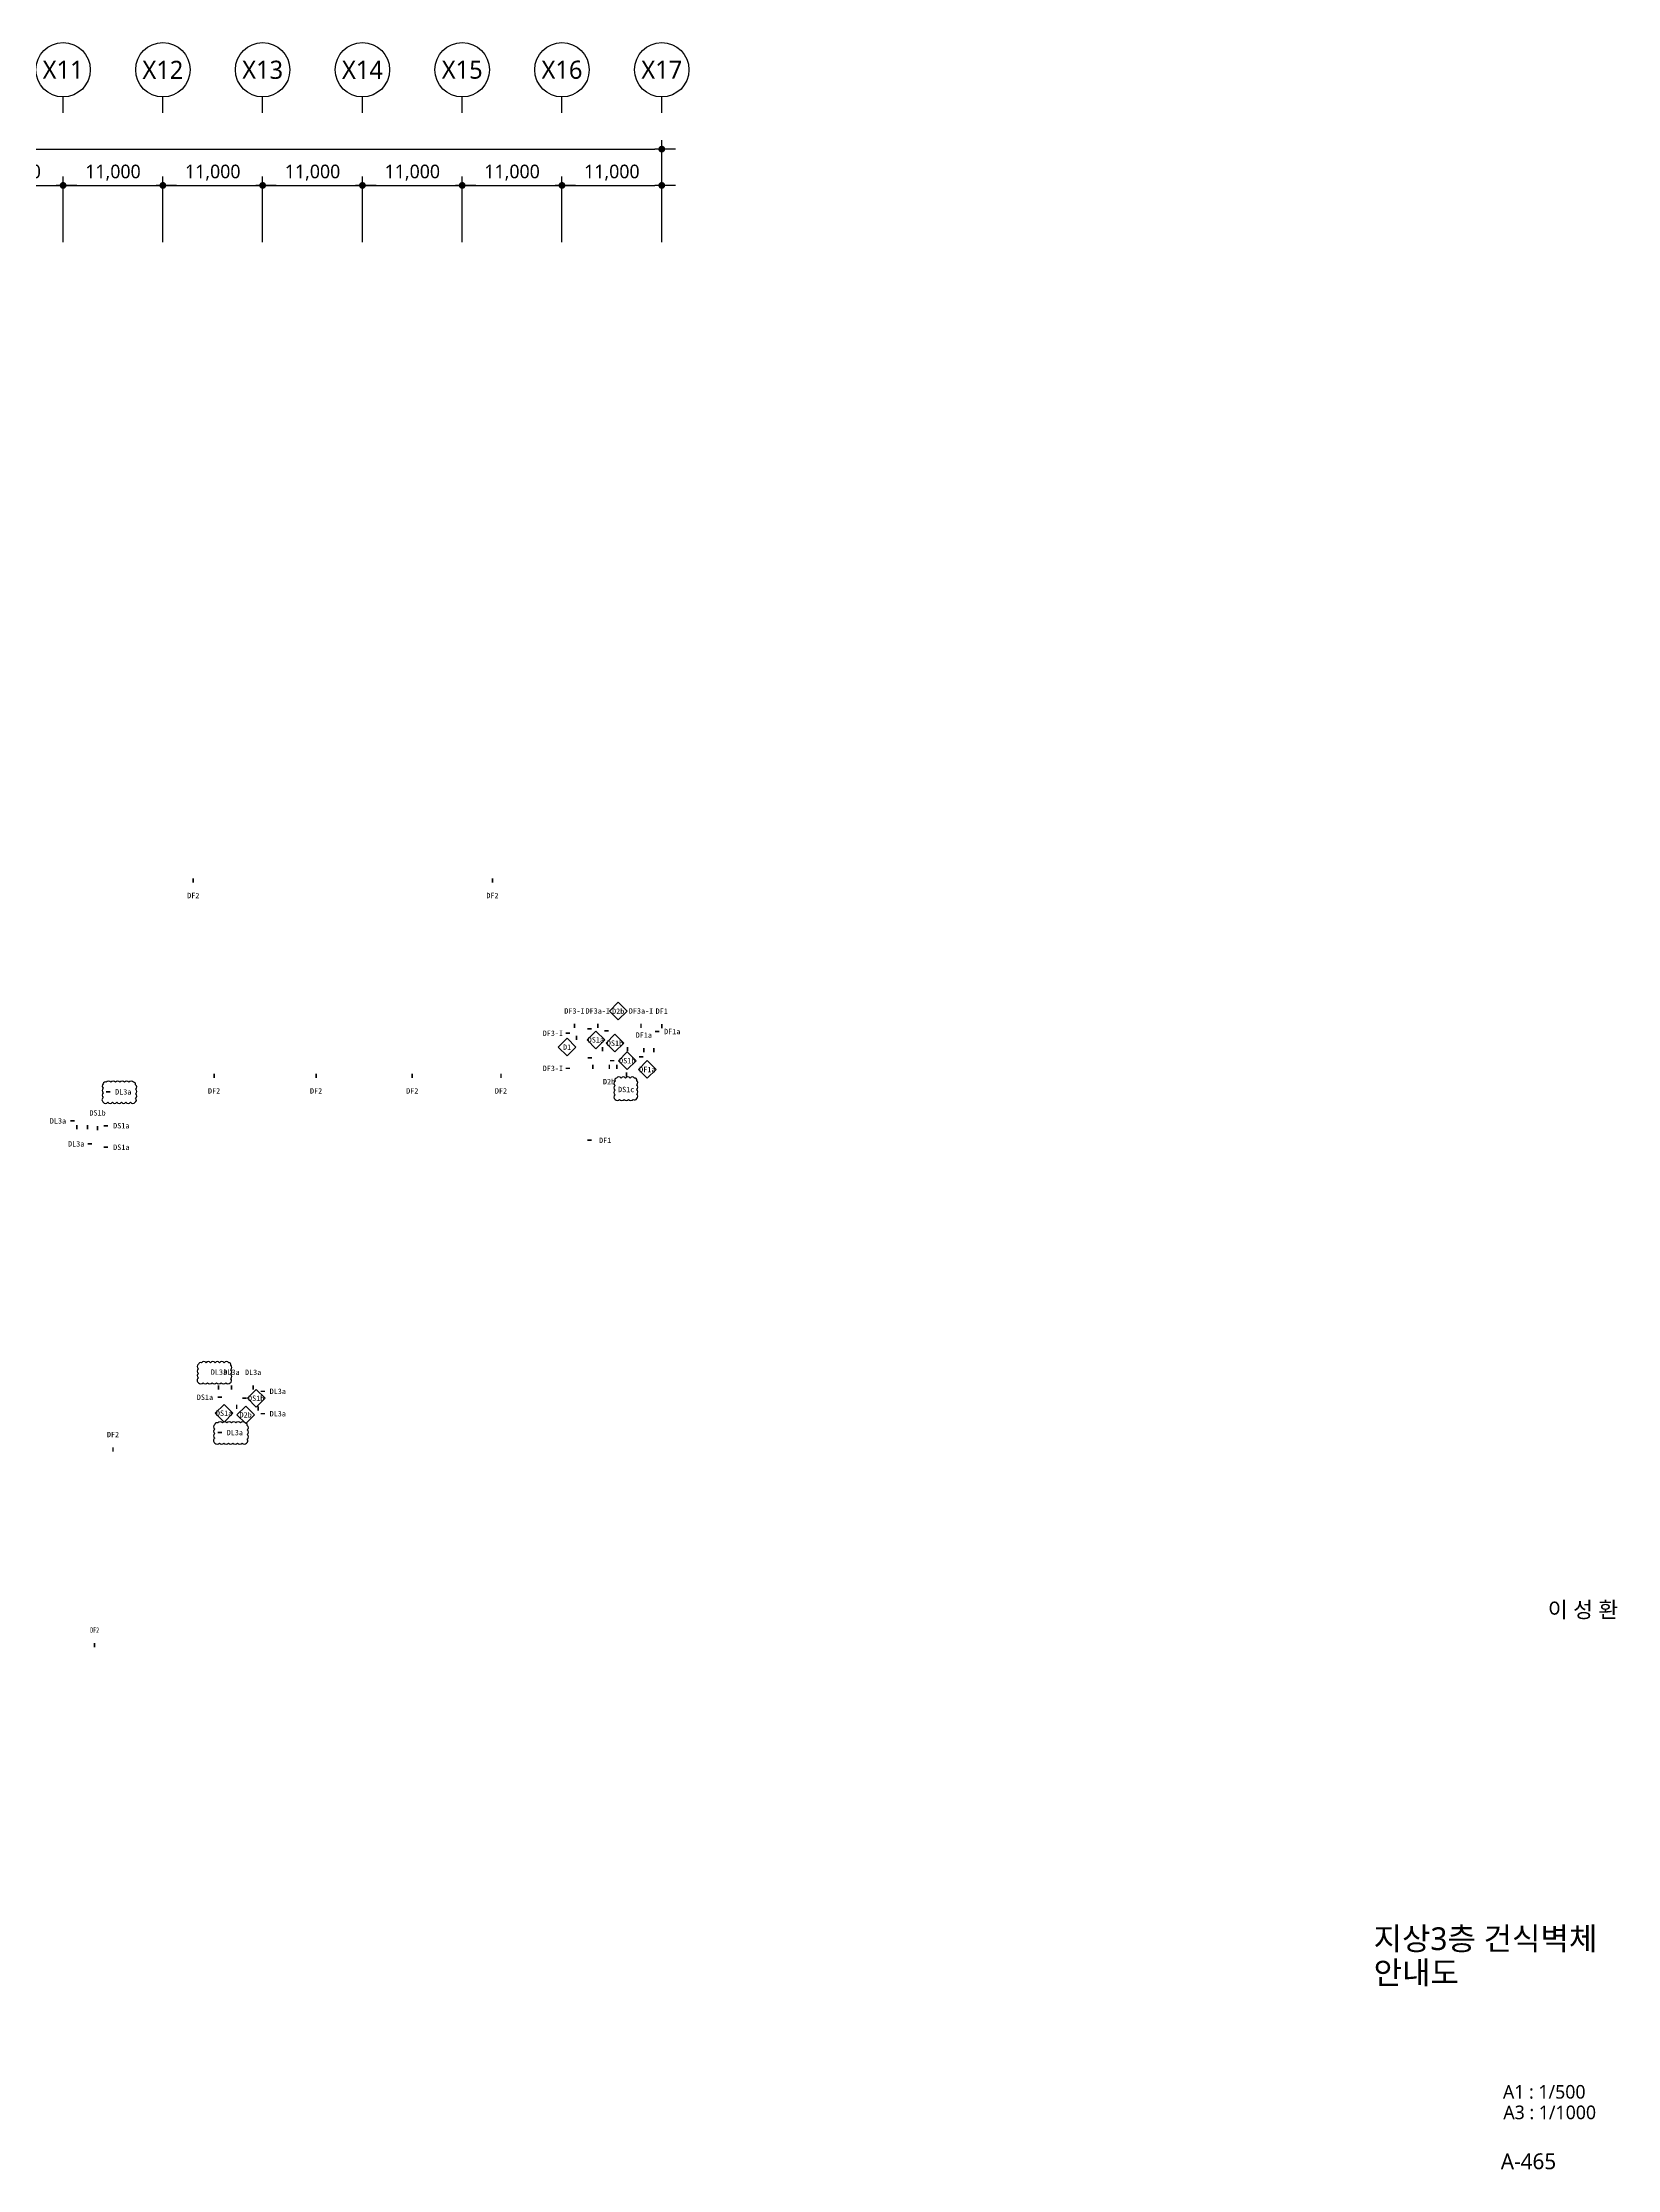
# Model space of a CAD drawing. Header units: millimetres. Extents: x 1205999 to 2806860, y 467935 to 2511436.
# Drawn here: x 2633231 to 2806860, y 1682989 to 1917436 of the extents above; entities that cross this region are included whole.
import ezdxf
from ezdxf.enums import TextEntityAlignment as Align

# ---------------------------------------------------------------- set-up
doc = ezdxf.new("R2010")
doc.units = ezdxf.units.MM
doc.header["$LTSCALE"] = 5
doc.header["$MEASUREMENT"] = 0
doc.layers.get('0').update_dxf_attribs({"linetype": 'CONTINUOUS'})
for name, color, linetype, lineweight in [('A-AXIS-BUBL', 7, 'CONTINUOUS', 25), ('A-BORD-TEXT', 3, 'CONTINUOUS', 25), ('A-DIMS', 7, 'CONTINUOUS', 25), ('A-MKXS-TEXT1', 3, 'CONTINUOUS', 25), ('A-MKXS-WALL', 6, 'CONTINUOUS', 20), ('A-XXXX-TXT2', 3, 'CONTINUOUS', 25), ('REV-202205', 20, 'CONTINUOUS', 25)]:
    doc.layers.add(name, color=color, linetype=linetype, lineweight=lineweight)
doc.layers.add('WAL-TAG', color=3, linetype='CONTINUOUS')
doc.styles.add('HY울릉도L', font='')
doc.styles.add('돋움체', font='')
doc.styles.add('라파즈석고', font='')
doc.styles.add('맑은고딕', font='malgun.ttf')
doc.styles.get('HY울릉도L').set_extended_font_data('HYwulM')
doc.styles.get('돋움체').set_extended_font_data('DotumChe')
doc.styles.get('라파즈석고').set_extended_font_data('DotumChe')
doc.dimstyles.new('CDIM', dxfattribs={"dimtxt": 3, "dimasz": 1.5, "dimexe": 2, "dimexo": 1, "dimgap": 1, "dimtad": 1, "dimdec": 0, "dimrnd": 0.5, "dimzin": 0, "dimdsep": 32, "dimlunit": 6, "dimtxsty": 'HY울릉도L', "dimblk1": '_CIDOT', "dimblk2": '_CIDOT', "dimsah": 1, "dimcen": 5.5, "dimclrd": 2, "dimclre": 2, "dimclrt": 7, "dimadec": 0, "dimazin": 0, "dimtfac": 1, "dimtdec": 0, "dimtix": 1, "dimtmove": 2, "dimatfit": 1, "dimldrblk": '_CIDOT', "dimfxl": 1, "dimtolj": 1, "dimtzin": 0, "dimlwd": -1, "dimarcsym": 0})

# ---------------------------------------------------------------- blocks, each defined once
blk = doc.blocks.new('_CIDOT')
at = {"color": 0, "linetype": 'ByBlock'}
blk.add_line((2, 0), (-1, 0), dxfattribs=at)
at = {"color": 0, "linetype": 'ByBlock', "const_width": 0.5}
blk.add_lwpolyline([(-0.25, 0, 1), (0.25, 0, 1)], format="xyb", close=True, dxfattribs=at)
blk = doc.blocks.new('*D32')
at = {"layer": 'A-DIMS', "lineweight": -2, "transparency": 16777216}
for p, q in [((225693, 255621), (225693, 262871)), ((236693, 255621), (236693, 262871))]:
    blk.add_line(p, q, dxfattribs=at)
at = {"layer": 'A-DIMS', "transparency": 16777216}
blk.add_line((226443, 261871), (235943, 261871), dxfattribs=at)
at = {"layer": 'A-DIMS', "transparency": 16777216, "xscale": 750, "yscale": 750, "zscale": 750, "rotation": 180}
blk.add_blockref('_CIDOT', (225693, 261871), dxfattribs=at)
at = {"layer": 'A-DIMS', "transparency": 16777216, "xscale": 750, "yscale": 750, "zscale": 750}
blk.add_blockref('_CIDOT', (236693, 261871), dxfattribs=at)
at = {"layer": 'A-DIMS', "color": 3, "transparency": 16777216, "insert": (231193, 263275), "char_height": 1500, "attachment_point": 5, "style": '맑은고딕'}
blk.add_mtext('\\A1;11,000', dxfattribs=at)
blk = doc.blocks.new('*D33')
at = {"layer": 'A-DIMS', "lineweight": -2, "transparency": 16777216}
for p, q in [((236693, 255621), (236693, 262871)), ((247693, 255621), (247693, 262871))]:
    blk.add_line(p, q, dxfattribs=at)
at = {"layer": 'A-DIMS', "transparency": 16777216}
blk.add_line((237443, 261871), (246943, 261871), dxfattribs=at)
at = {"layer": 'A-DIMS', "transparency": 16777216, "xscale": 750, "yscale": 750, "zscale": 750, "rotation": 180}
blk.add_blockref('_CIDOT', (236693, 261871), dxfattribs=at)
at = {"layer": 'A-DIMS', "transparency": 16777216, "xscale": 750, "yscale": 750, "zscale": 750}
blk.add_blockref('_CIDOT', (247693, 261871), dxfattribs=at)
at = {"layer": 'A-DIMS', "color": 3, "transparency": 16777216, "insert": (242193, 263275), "char_height": 1500, "attachment_point": 5, "style": '맑은고딕'}
blk.add_mtext('\\A1;11,000', dxfattribs=at)
blk = doc.blocks.new('*D34')
at = {"layer": 'A-DIMS', "lineweight": -2, "transparency": 16777216}
for p, q in [((247693, 255621), (247693, 262871)), ((258693, 255621), (258693, 262871))]:
    blk.add_line(p, q, dxfattribs=at)
at = {"layer": 'A-DIMS', "transparency": 16777216}
blk.add_line((248443, 261871), (257943, 261871), dxfattribs=at)
at = {"layer": 'A-DIMS', "transparency": 16777216, "xscale": 750, "yscale": 750, "zscale": 750, "rotation": 180}
blk.add_blockref('_CIDOT', (247693, 261871), dxfattribs=at)
at = {"layer": 'A-DIMS', "transparency": 16777216, "xscale": 750, "yscale": 750, "zscale": 750}
blk.add_blockref('_CIDOT', (258693, 261871), dxfattribs=at)
at = {"layer": 'A-DIMS', "color": 3, "transparency": 16777216, "insert": (253193, 263275), "char_height": 1500, "attachment_point": 5, "style": '맑은고딕'}
blk.add_mtext('\\A1;11,000', dxfattribs=at)
blk = doc.blocks.new('*D35')
at = {"layer": 'A-DIMS', "lineweight": -2, "transparency": 16777216}
for p, q in [((258693, 255621), (258693, 262871)), ((269693, 255621), (269693, 262871))]:
    blk.add_line(p, q, dxfattribs=at)
at = {"layer": 'A-DIMS', "transparency": 16777216}
blk.add_line((259443, 261871), (268943, 261871), dxfattribs=at)
at = {"layer": 'A-DIMS', "transparency": 16777216, "xscale": 750, "yscale": 750, "zscale": 750, "rotation": 180}
blk.add_blockref('_CIDOT', (258693, 261871), dxfattribs=at)
at = {"layer": 'A-DIMS', "transparency": 16777216, "xscale": 750, "yscale": 750, "zscale": 750}
blk.add_blockref('_CIDOT', (269693, 261871), dxfattribs=at)
at = {"layer": 'A-DIMS', "color": 3, "transparency": 16777216, "insert": (264193, 263275), "char_height": 1500, "attachment_point": 5, "style": '맑은고딕'}
blk.add_mtext('\\A1;11,000', dxfattribs=at)
blk = doc.blocks.new('*D36')
at = {"layer": 'A-DIMS', "lineweight": -2, "transparency": 16777216}
for p, q in [((269693, 255621), (269693, 262871)), ((280693, 255621), (280693, 262871))]:
    blk.add_line(p, q, dxfattribs=at)
at = {"layer": 'A-DIMS', "transparency": 16777216}
blk.add_line((270443, 261871), (279943, 261871), dxfattribs=at)
at = {"layer": 'A-DIMS', "transparency": 16777216, "xscale": 750, "yscale": 750, "zscale": 750, "rotation": 180}
blk.add_blockref('_CIDOT', (269693, 261871), dxfattribs=at)
at = {"layer": 'A-DIMS', "transparency": 16777216, "xscale": 750, "yscale": 750, "zscale": 750}
blk.add_blockref('_CIDOT', (280693, 261871), dxfattribs=at)
at = {"layer": 'A-DIMS', "color": 3, "transparency": 16777216, "insert": (275193, 263275), "char_height": 1500, "attachment_point": 5, "style": '맑은고딕'}
blk.add_mtext('\\A1;11,000', dxfattribs=at)
blk = doc.blocks.new('*D37')
at = {"layer": 'A-DIMS', "lineweight": -2, "transparency": 16777216}
for p, q in [((280693, 255621), (280693, 262871)), ((291693, 255621), (291693, 262871))]:
    blk.add_line(p, q, dxfattribs=at)
at = {"layer": 'A-DIMS', "transparency": 16777216}
blk.add_line((281443, 261871), (290943, 261871), dxfattribs=at)
at = {"layer": 'A-DIMS', "transparency": 16777216, "xscale": 750, "yscale": 750, "zscale": 750, "rotation": 180}
blk.add_blockref('_CIDOT', (280693, 261871), dxfattribs=at)
at = {"layer": 'A-DIMS', "transparency": 16777216, "xscale": 750, "yscale": 750, "zscale": 750}
blk.add_blockref('_CIDOT', (291693, 261871), dxfattribs=at)
at = {"layer": 'A-DIMS', "color": 3, "transparency": 16777216, "insert": (286193, 263275), "char_height": 1500, "attachment_point": 5, "style": '맑은고딕'}
blk.add_mtext('\\A1;11,000', dxfattribs=at)
blk = doc.blocks.new('*D38')
at = {"layer": 'A-DIMS', "lineweight": -2, "transparency": 16777216}
for p, q in [((126693, 255621), (126693, 266871)), ((302693, 255621), (302693, 266871))]:
    blk.add_line(p, q, dxfattribs=at)
at = {"layer": 'A-DIMS', "transparency": 16777216}
blk.add_line((127443, 265871), (301943, 265871), dxfattribs=at)
at = {"layer": 'A-DIMS', "transparency": 16777216, "xscale": 750, "yscale": 750, "zscale": 750, "rotation": 180}
blk.add_blockref('_CIDOT', (126693, 265871), dxfattribs=at)
at = {"layer": 'A-DIMS', "transparency": 16777216, "xscale": 750, "yscale": 750, "zscale": 750}
blk.add_blockref('_CIDOT', (302693, 265871), dxfattribs=at)
at = {"layer": 'A-DIMS', "color": 3, "transparency": 16777216, "insert": (214693, 267275), "char_height": 1500, "attachment_point": 5, "style": '맑은고딕'}
blk.add_mtext('\\A1;176,000', dxfattribs=at)
blk = doc.blocks.new('*D39')
at = {"layer": 'A-DIMS', "lineweight": -2, "transparency": 16777216}
for p, q in [((291693, 255621), (291693, 262871)), ((302693, 255621), (302693, 262871))]:
    blk.add_line(p, q, dxfattribs=at)
at = {"layer": 'A-DIMS', "transparency": 16777216}
blk.add_line((292443, 261871), (301943, 261871), dxfattribs=at)
at = {"layer": 'A-DIMS', "transparency": 16777216, "xscale": 750, "yscale": 750, "zscale": 750, "rotation": 180}
blk.add_blockref('_CIDOT', (291693, 261871), dxfattribs=at)
at = {"layer": 'A-DIMS', "transparency": 16777216, "xscale": 750, "yscale": 750, "zscale": 750}
blk.add_blockref('_CIDOT', (302693, 261871), dxfattribs=at)
at = {"layer": 'A-DIMS', "color": 3, "transparency": 16777216, "insert": (297193, 263275), "char_height": 1500, "attachment_point": 5, "style": '맑은고딕'}
blk.add_mtext('\\A1;11,000', dxfattribs=at)
blk = doc.blocks.new('wall-tag-02')
at = {"layer": 'A-MKXS-WALL'}
blk.add_lwpolyline([(0, 1185, 112, 112, 0), (0, 885, 0, 0, 0), (0, 608, 0, 0, 0), (-608, 0, 0, 0, 0), (0, -608, 0, 0, 0), (608, 0, 0, 0, 0), (0, 608, 0, 0, 0)], format="xyseb", dxfattribs=at)
blk = doc.blocks.new('wall-tag-01')
blk.add_wipeout([(86681, 26087), (86074, 25480), (86681, 24872), (87289, 25480)]).dxf.layer = 'A-MKXS-WALL'
at = {"layer": 'A-MKXS-WALL'}
blk.add_lwpolyline([(86681, 26087), (86074, 25480), (86681, 24872), (87289, 25480)], close=True, dxfattribs=at)
blk = doc.blocks.new('DIM(210222)')
for p, q in [((236693, 269870.6), (236693, 271620.6)), ((247693, 269870.6), (247693, 271620.6)), ((258693, 269870.6), (258693, 271620.6)), ((269693, 269870.6), (269693, 271620.6)), ((280693, 269870.6), (280693, 271620.6)), ((291693, 269870.6), (291693, 271620.6)), ((302693, 269870.6), (302693, 271620.6))]:
    blk.add_line(p, q)
at = {"layer": 'A-AXIS-BUBL', "ltscale": 0.2}
for centre in [(236693, 274620.6), (247693, 274620.6), (258693, 274620.6), (269693, 274620.6), (280693, 274620.6), (291693, 274620.6), (302693, 274620.6)]:
    blk.add_circle(centre, 3000, dxfattribs=at)
at = {"layer": 'A-XXXX-TXT2', "ltscale": 0.2, "style": '맑은고딕'}
for s, p in [('X11', (236693, 274620.6)), ('X12', (247693, 274620.6)), ('X13', (258693, 274620.6)), ('X14', (269693, 274620.6)), ('X15', (280693, 274620.6)), ('X16', (291693, 274620.6)), ('X17', (302693, 274620.6))]:
    blk.add_text(s, height=2000, dxfattribs=at).set_placement(p, align=Align.MIDDLE)
at = {"layer": 'A-DIMS'}
for p1, p2, distance, picture, middle in [((126693, 255120.6), (302693, 255120.6), 10750, '*D38', (214693, 267275.5)), ((225693, 255120.6), (236693, 255120.6), 6750, '*D32', (231193, 263275.5)), ((236693, 255120.6), (247693, 255120.6), 6750, '*D33', (242193, 263275.5)), ((247693, 255120.6), (258693, 255120.6), 6750, '*D34', (253193, 263275.5)), ((258693, 255120.6), (269693, 255120.6), 6750, '*D35', (264193, 263275.5)), ((269693, 255120.6), (280693, 255120.6), 6750, '*D36', (275193, 263275.5)), ((280693, 255120.6), (291693, 255120.6), 6750, '*D37', (286193, 263275.5)), ((291693, 255120.6), (302693, 255120.6), 6750, '*D39', (297193, 263275.5))]:
    dim = blk.add_aligned_dim(p1=p1, p2=p2, distance=distance, dimstyle='CDIM', override={"dimscale": 500, "dimtxsty": '맑은고딕', "dimclrd": 256, "dimclre": 256, "dimclrt": 3}, dxfattribs=at)
    dim.commit()
    dim.dimension.update_dxf_attribs({"geometry": picture, "text_midpoint": middle})

msp = doc.modelspace()

# ---------------------------------------------------------------- linework, layer by layer
at = {"layer": 'A-MKXS-WALL'}
for points in [[(2692109, 1807976, 180, 180, 0), (2692109, 1807496, 0, 0, 0), (2692109, 1806703, 0, 0, 0), (2692033, 1806703, 0, 0, 0)], [(2693309, 1808713, 180, 180, 0), (2693789, 1808713, 0, 0, 0), (2694233, 1808713, 0, 0, 0), (2694233, 1808477, 0, 0, 0)], [(2695153, 1808504, 180, 180, 0), (2695633, 1808504, 0, 0, 0), (2696695, 1808504, 0, 0, 0), (2696695, 1809708, 0, 0, 0)], [(2693312, 1805535, 180, 180, 0), (2693792, 1805535, 0, 0, 0), (2694236, 1805535, 0, 0, 0), (2694236, 1806542, 0, 0, 0)], [(2694953, 1806220, 180, 180, 0), (2694953, 1806700, 0, 0, 0), (2694953, 1807143, 0, 0, 0), (2695368, 1807143, 0, 0, 0)], [(2695799, 1805208, 180, 180, 0), (2696279, 1805208, 0, 0, 0), (2696723, 1805208, 0, 0, 0)], [(2697728, 1806220, 180, 180, 0), (2697728, 1806700, 0, 0, 0), (2697728, 1807143, 0, 0, 0), (2697313, 1807143, 0, 0, 0)], [(2698983, 1805627, 180, 180, 0), (2699463, 1805627, 0, 0, 0), (2699907, 1805627, 0, 0, 0), (2699907, 1805212, 0, 0, 0)], [(2700631, 1806133, 180, 180, 0), (2700631, 1806613, 0, 0, 0), (2700631, 1807056, 0, 0, 0), (2699524, 1807056, 0, 0, 0)], [(2693906, 1804772, 180, 180, 0), (2693906, 1804292, 0, 0, 0), (2693906, 1803849, 0, 0, 0), (2695717, 1803849, 0, 0, 0)], [(2696541, 1804772, 180, 180, 0), (2696541, 1804292, 0, 0, 0), (2696541, 1803849, 0, 0, 0), (2695717, 1803849, 0, 0, 0)], [(2638174, 1797650, 180, 180, 0), (2638174, 1798130, 0, 0, 0), (2638174, 1798573, 0, 0, 0), (2636789, 1798573, 0, 0, 0)], [(2637016, 1797650, 180, 180, 0), (2637016, 1798130, 0, 0, 0), (2637016, 1798573, 0, 0, 0), (2637016, 1798573, 0, 0, 0)], [(2655265, 1767997, 180, 180, 0), (2655745, 1767997, 0, 0, 0), (2655813, 1767997, 0, 0, 0)], [(2654633, 1767276, 180, 180, 0), (2654633, 1766796, 0, 0, 0), (2654633, 1766352, 0, 0, 0), (2654217, 1766352, 0, 0, 0)], [(2657014, 1767094, 180, 180, 0), (2657014, 1766614, 0, 0, 0), (2657014, 1766170, 0, 0, 0), (2656599, 1766170, 0, 0, 0)]]:
    msp.add_lwpolyline(points, format="xyseb", dxfattribs=at)
at = {"layer": 'REV-202205'}
for points in [[(2639928, 1800623, 0.5205671), (2640428, 1800623, 0.5205671), (2640928, 1800623, 0.5205671), (2641428, 1800623, 0.5205671), (2641928, 1800623, 0.5205671), (2642428, 1800623, 0.5205671), (2642928, 1800623, 0.5205671), (2643428, 1800623, 0.5205671), (2643490, 1801062, 0.5205671), (2643490, 1801562, 0.5205671), (2643490, 1802062, 0.5205671), (2643490, 1802562, 0.5205671), (2643260, 1802832, 0.5205671), (2642760, 1802832, 0.5205671), (2642260, 1802832, 0.5205671), (2641760, 1802832, 0.5205671), (2641260, 1802832, 0.5205671), (2640760, 1802832, 0.5205671), (2640260, 1802832, 0.5205671), (2639928, 1802664, 0.5205671), (2639928, 1802164, 0.5205671), (2639928, 1801664, 0.5205671), (2639928, 1801164, 0.5205671)], [(2650423, 1769703, 0.5205671), (2650923, 1769703, 0.5205671), (2651423, 1769703, 0.5205671), (2651923, 1769703, 0.5205671), (2652423, 1769703, 0.5205671), (2652923, 1769703, 0.5205671), (2653423, 1769703, 0.5205671), (2653923, 1769703, 0.5205671), (2653984, 1770141, 0.5205671), (2653984, 1770641, 0.5205671), (2653984, 1771141, 0.5205671), (2653984, 1771641, 0.5205671), (2653754, 1771912, 0.5205671), (2653254, 1771912, 0.5205671), (2652754, 1771912, 0.5205671), (2652254, 1771912, 0.5205671), (2651754, 1771912, 0.5205671), (2651254, 1771912, 0.5205671), (2650754, 1771912, 0.5205671), (2650423, 1771743, 0.5205671), (2650423, 1771243, 0.5205671), (2650423, 1770743, 0.5205671), (2650423, 1770243, 0.5205671)]]:
    msp.add_lwpolyline(points, format="xyb", close=True, dxfattribs=at)

# ---------------------------------------------------------------- block references
msp.add_blockref('DIM(210222)', (2398806, 1639815))
at = {"layer": 'A-MKXS-WALL', "xscale": -1.6, "yscale": 1.6, "zscale": 1.6}
for p, rotation in [((2642132, 1801773), 90), ((2652626, 1770853), 180)]:
    msp.add_blockref('wall-tag-02', p, dxfattribs=dict(at, rotation=rotation))
at = {"layer": 'WAL-TAG', "yscale": 1.6, "zscale": 1.6}
for p, xscale in [((2649854, 1823408), 1.6), ((2682832, 1823408), 1.6), ((2652144, 1801876), 1.6), ((2663391, 1801876), 1.6), ((2673993, 1801876), 1.6), ((2683774, 1801876), 1.6), ((2695717, 1802877), -1.6)]:
    msp.add_blockref('wall-tag-02', p, dxfattribs=dict(at, xscale=xscale))
for p, xscale, rotation in [((2701499, 1810667), 1.6, 180), ((2689493, 1808234), -1.6, 270), ((2702655, 1808425), -1.6, 90), ((2634893, 1798573), -1.6, 270), ((2639299, 1799410), -1.6, 180), ((2641855, 1798042), -1.6, 90), ((2636783, 1796041), -1.6, 270), ((2641855, 1795668), -1.6, 90), ((2695182, 1796436), -1.6, 90), ((2654065, 1770841), -1.6, 180), ((2656451, 1770835), -1.6, 180), ((2651136, 1768111), -1.6, 270), ((2659169, 1768763), 1.6, 90), ((2659169, 1766297), 1.6, 90), ((2641002, 1763996), -1.6, 180), ((2638975, 1742441), -1.6, 180)]:
    msp.add_blockref('wall-tag-02', p, dxfattribs=dict(at, xscale=xscale, rotation=rotation))

# ---------------------------------------------------------------- texts
at = {"layer": 'A-BORD-TEXT', "style": '맑은고딕'}
for s, height, p in [('이 성 환', 1750, (2806949, 1743813)), ('A1 : 1/500', 1500, (2803341, 1690799)), ('A3 : 1/1000', 1500, (2804500, 1688532)), ('A-465', 1750, (2800103, 1683014))]:
    msp.add_text(s, height=height, dxfattribs=at).set_placement(p, align=Align.RIGHT)
for s, p in [('지상3층 건식벽체', (2779974, 1708428)), ('안내도', (2779974, 1704678))]:
    msp.add_text(s, height=2500, dxfattribs=at).set_placement(p, align=Align.MIDDLE_LEFT)
at = {"layer": 'A-MKXS-TEXT1', "style": '돋움체'}
for s, rotation, p in [('DF2', 360, (2649854, 1823410)), ('DF2', 360, (2682832, 1823410)), ('DF3-I', 360, (2691875, 1810691)), ('DF1', 0, (2701499, 1810668)), ('DF1a', 360, (2699524, 1808028)), ('DF1a', 360, (2702655, 1808425)), ('DL3a', 360, (2642132, 1801773)), ('DF2', 360, (2652144, 1801877)), ('DF2', 360, (2663391, 1801877)), ('DF2', 360, (2673993, 1801877)), ('DF2', 360, (2683774, 1801877)), ('DL3a', 360, (2634932, 1798573)), ('DS1b', 360, (2639299, 1799453)), ('DS1a', 360, (2641916, 1798042)), ('DL3a', 360, (2636943, 1796041)), ('DS1a', 360, (2641916, 1795668)), ('DF1', 360, (2695263, 1796429)), ('DL3a', 360, (2652681, 1770882)), ('DL3a', 360, (2654065, 1770868)), ('DL3a', 360, (2656451, 1770862)), ('DF2', 0, (2641002, 1763996))]:
    msp.add_text(s, height=600, rotation=rotation, dxfattribs=at).set_placement(p, align=Align.MIDDLE_CENTER)
at = {"layer": 'A-MKXS-TEXT1', "style": '라파즈석고', "width": 0.7}
msp.add_text('DF2', height=600, rotation=0, dxfattribs=at).set_placement((2638975, 1742441), align=Align.MIDDLE_CENTER)

# ---------------------------------------------------------------- next in the draw order: block references
at = {"layer": 'WAL-TAG', "yscale": 1.6, "zscale": 1.6}
for p, xscale in [((2552371, 1765935), 1.6), ((2555543, 1766737), 1.6), ((2561217, 1763472), 1.6), ((2795476, 1727230), -1.6), ((2514555, 1725585), 1.6)]:
    msp.add_blockref('wall-tag-01', p, dxfattribs=dict(at, xscale=xscale))

# ---------------------------------------------------------------- next in the draw order: block references
at = {"layer": 'WAL-TAG', "xscale": -1.6, "yscale": 1.6, "zscale": 1.6}
for p, rotation in [((2691875, 1810691), 180), ((2689493, 1804365), 270)]:
    msp.add_blockref('wall-tag-02', p, dxfattribs=dict(at, rotation=rotation))
at = {"layer": 'WAL-TAG', "xscale": 1.6, "yscale": 1.6, "zscale": 1.6}
for p in [(2557650, 1766376), (2516937, 1725403)]:
    msp.add_blockref('wall-tag-01', p, dxfattribs=at)

# ---------------------------------------------------------------- next in the draw order: texts
at = {"layer": 'A-MKXS-TEXT1', "style": '돋움체'}
for s, p in [('DF3-I', (2689494, 1808234)), ('D1', (2691061, 1806703)), ('DF3-I', (2689494, 1804365)), ('DS1c', (2697579, 1802037)), ('DS1a', (2651136, 1768111)), ('DL3a', (2659169, 1768763)), ('DL3a', (2659169, 1766297))]:
    msp.add_text(s, height=600, rotation=360, dxfattribs=at).set_placement(p, align=Align.MIDDLE_CENTER)

# ---------------------------------------------------------------- next in the draw order: linework, layer by layer
at = {"layer": 'REV-202205'}
msp.add_lwpolyline([(2652228, 1763065, 0.5205671), (2652728, 1763065, 0.5205671), (2653228, 1763065, 0.5205671), (2653728, 1763065, 0.5205671), (2654228, 1763065, 0.5205671), (2654728, 1763065, 0.5205671), (2655228, 1763065, 0.5205671), (2655728, 1763065, 0.5205671), (2655790, 1763504, 0.5205671), (2655790, 1764004, 0.5205671), (2655790, 1764504, 0.5205671), (2655790, 1765004, 0.5205671), (2655560, 1765274, 0.5205671), (2655060, 1765274, 0.5205671), (2654560, 1765274, 0.5205671), (2654060, 1765274, 0.5205671), (2653560, 1765274, 0.5205671), (2653060, 1765274, 0.5205671), (2652560, 1765274, 0.5205671), (2652228, 1765106, 0.5205671), (2652228, 1764606, 0.5205671), (2652228, 1764106, 0.5205671), (2652228, 1763606, 0.5205671)], format="xyb", close=True, dxfattribs=at)

# ---------------------------------------------------------------- next in the draw order: block references
at = {"layer": 'A-MKXS-WALL', "xscale": -1.6, "yscale": 1.6, "zscale": 1.6, "rotation": 90}
msp.add_blockref('wall-tag-02', (2654432, 1764215), dxfattribs=at)
at = {"layer": 'WAL-TAG', "xscale": -1.6, "yscale": 1.6, "zscale": 1.6, "rotation": 180}
for p in [(2694444, 1810691), (2699210, 1810691), (2699524, 1808028)]:
    msp.add_blockref('wall-tag-02', p, dxfattribs=at)

# ---------------------------------------------------------------- next in the draw order: texts
at = {"layer": 'A-MKXS-TEXT1', "style": '돋움체'}
for s, p in [('DS1a', (2694233, 1807505)), ('DS1b', (2656785, 1767997)), ('DS1a', (2653245, 1766352)), ('D2b', (2655627, 1766170)), ('DL3a', (2654432, 1764215))]:
    msp.add_text(s, height=600, rotation=360, dxfattribs=at).set_placement(p, align=Align.MIDDLE_CENTER)

# ---------------------------------------------------------------- next in the draw order: block references
at = {"layer": 'WAL-TAG', "xscale": 1.6, "yscale": 1.6, "zscale": 1.6, "rotation": 180}
msp.add_blockref('wall-tag-01', (2835385, 1851448), dxfattribs=at)
at = {"layer": 'WAL-TAG', "xscale": 1.6, "yscale": 1.6, "zscale": 1.6}
msp.add_blockref('wall-tag-01', (2559005, 1764441), dxfattribs=at)

# ---------------------------------------------------------------- next in the draw order: linework, layer by layer
at = {"layer": 'REV-202205'}
msp.add_lwpolyline([(2696348, 1800933, 0.5205671), (2696848, 1800933, 0.5205671), (2697348, 1800933, 0.5205671), (2697848, 1800933, 0.5205671), (2698348, 1800933, 0.5205671), (2698745, 1801036, 0.5205671), (2698745, 1801536, 0.5205671), (2698745, 1802036, 0.5205671), (2698745, 1802536, 0.5205671), (2698745, 1803036, 0.5205671), (2698506, 1803297, 0.5205671), (2698006, 1803297, 0.5205671), (2697506, 1803297, 0.5205671), (2697006, 1803297, 0.5205671), (2696506, 1803297, 0.5205671), (2696348, 1802955, 0.5205671), (2696348, 1802455, 0.5205671), (2696348, 1801955, 0.5205671), (2696348, 1801455, 0.5205671)], format="xyb", close=True, dxfattribs=at)

# ---------------------------------------------------------------- next in the draw order: block references
at = {"layer": 'A-MKXS-WALL', "xscale": -1.6, "yscale": 1.6, "zscale": 1.6}
msp.add_blockref('wall-tag-02', (2697609, 1802020), dxfattribs=at)

# ---------------------------------------------------------------- next in the draw order: texts
at = {"layer": 'A-MKXS-TEXT1', "style": '돋움체'}
for s, p in [('DF3a-I', (2694444, 1810691)), ('DF3a-I', (2699210, 1810691)), ('DS1b', (2696341, 1807143)), ('DS1b', (2697695, 1805208)), ('D2b', (2695687, 1802894)), ('DF1a', (2699907, 1804240))]:
    msp.add_text(s, height=600, rotation=360, dxfattribs=at).set_placement(p, align=Align.MIDDLE_CENTER)
msp.add_text('D2b', height=600, dxfattribs=at).set_placement((2696695, 1810663), align=Align.MIDDLE_CENTER)

doc.saveas('drawing.dxf')
